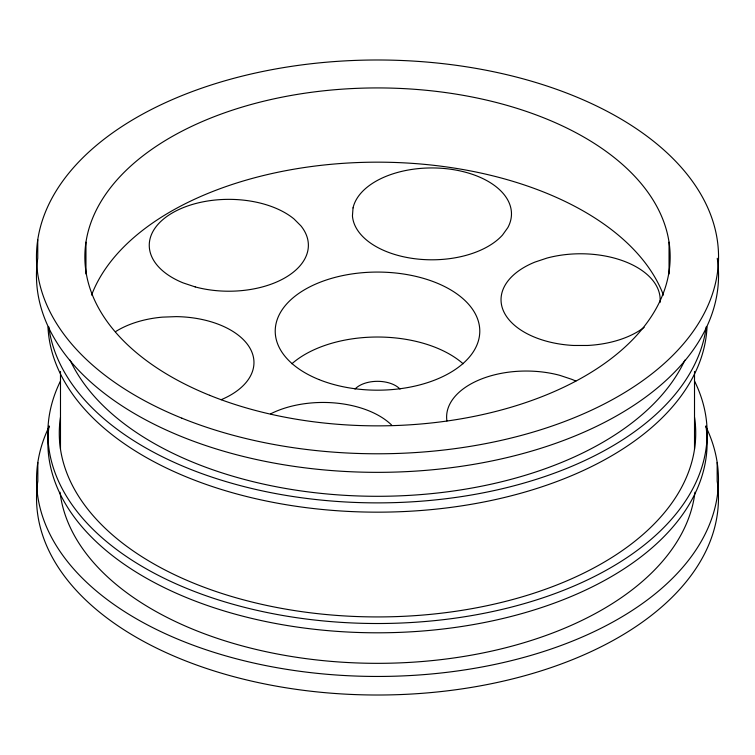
<?xml version="1.0" encoding="UTF-8"?>
<svg xmlns="http://www.w3.org/2000/svg" width="755" height="755" viewBox="0 0 755 755"><rect width="100%" height="100%" fill="white"/><g stroke="black" fill="none" stroke-linecap="round" stroke-linejoin="round"><path stroke-width="1.13" d="M717.165 462.447L717.165 481.01A340.958 196.847 0 0 1 377.5 695.015A340.958 196.847 0 0 1 37.835 481.01L37.835 462.447M694.515 371.479L694.515 449.216M669.043 242.157L669.043 273.98M85.957 242.157L85.957 273.98M60.485 371.479L60.485 449.216M37.75 239.722L37.75 258.286A341.052 196.904 0 0 0 377.5 472.347A341.052 196.904 0 0 0 717.25 258.286M694.515 417.194A318.232 183.729 0 0 1 377.5 616.929A318.232 183.729 0 0 1 60.485 417.194M221.139 399.716A79.558 45.932 0 0 0 250.349 348.857A79.558 45.932 0 0 0 176.208 316.628L162.372 317.138A79.558 45.932 0 0 0 115.562 331.634M446.922 420.969A79.558 45.932 0 0 1 559.795 375.339L571.809 379.34A79.558 45.932 0 0 1 575.848 381.086M644.138 327.349A79.558 45.932 0 0 1 587.532 345.469L573.658 345.469A79.558 45.932 0 0 1 503.745 311.598A79.558 45.932 0 0 1 534.965 262.079L546.969 258.078A79.558 45.932 0 0 1 660.002 302.576M354.992 389.08A25.576 14.76 0 0 1 377.5 381.322A25.576 14.76 0 0 1 400.008 389.08M694.977 492.203A318.232 183.729 0 0 1 377.5 663.334A318.232 183.729 0 0 1 60.023 492.203M684.889 360.116A318.232 183.729 0 0 1 377.5 496.299A318.232 183.729 0 0 1 70.111 360.116M705.887 425.895A329.642 190.317 0 0 1 377.5 632.803A329.642 190.317 0 0 1 49.113 425.895M705.897 426.65A340.958 196.847 0 0 1 377.5 676.452A340.958 196.847 0 0 1 49.103 426.65M694.477 380.954A329.642 190.317 0 0 1 377.5 623.517A329.642 190.317 0 0 1 60.523 380.954M706.208 326.877A329.642 190.317 0 0 1 377.5 502.877A329.642 190.317 0 0 1 48.792 326.877M707.02 327.009A329.642 190.317 0 0 1 377.5 512.164A329.642 190.317 0 0 1 47.98 327.009M291.892 363.759A102.284 59.06 0 0 1 463.108 363.759M270.724 413.797A79.558 45.932 0 0 1 391.59 425.037M91.572 295.092A292.657 168.969 0 0 1 377.5 162.165A292.657 168.969 0 0 1 663.428 295.092M353.038 207.899L352.443 215.892A79.558 45.932 0 0 0 414.731 258.72A79.558 45.932 0 0 0 502.5 235.06L507.804 227.661A79.558 45.932 0 0 0 449.102 169.026A79.558 45.932 0 0 0 353.038 207.899M195.205 286.919L183.191 282.917A79.558 45.932 0 0 1 172.565 212.806A79.558 45.932 0 0 1 293.997 218.941L300.924 225.877A79.558 45.932 0 0 1 285.079 277.764A79.558 45.932 0 0 1 195.205 286.919M209.635 395.299A292.657 168.969 0 0 0 669.043 271.611A292.657 168.969 0 0 0 253.822 103.756A292.657 168.969 0 0 0 209.635 395.299M181.88 418.176A341.052 196.904 0 0 0 717.25 274.046A341.052 196.904 0 0 0 233.37 78.435A341.052 196.904 0 0 0 181.88 418.176M318.827 379.501A102.284 59.06 0 0 0 479.397 336.277A102.284 59.06 0 0 0 334.267 277.604A102.284 59.06 0 0 0 318.827 379.501"/></g></svg>
